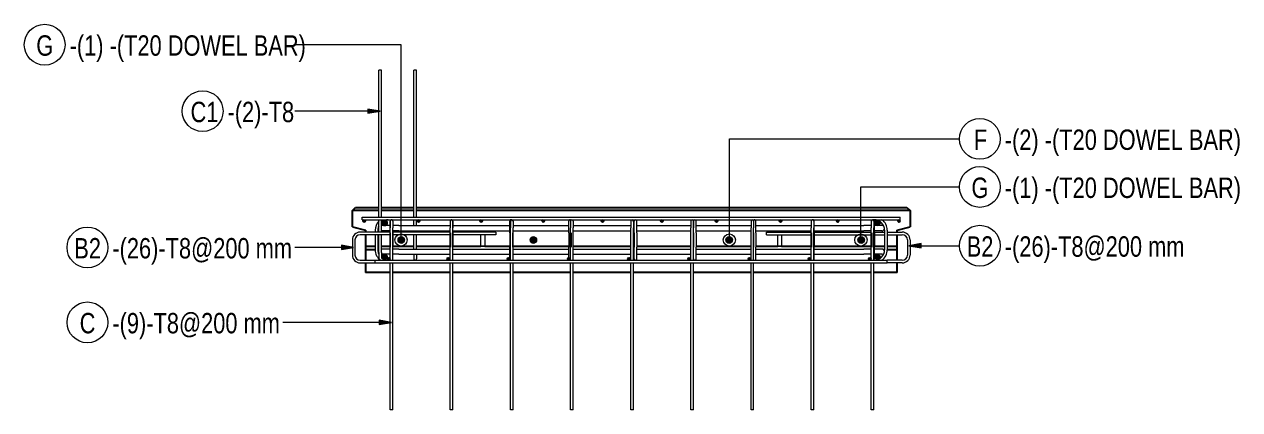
# Model space of a CAD drawing. Header units: millimetres. Extents: x 840 to 20197, y -2485 to 18696.
# Drawn here: x 16471 to 20197, y 17515 to 18696 of the extents above; entities that cross this region are included whole.
import ezdxf

# ---------------------------------------------------------------- set-up
doc = ezdxf.new("R2010")
doc.units = ezdxf.units.MM
for name, color, linetype, lineweight in [('A-GENM', 13, 'Continuous', 18), ('A-WALL', 113, 'Continuous', 25), ('S-RBAR', 171, 'Continuous', 18), ('S-RBAR-IDEN', 171, 'Continuous', 9)]:
    doc.layers.add(name, color=color, linetype=linetype, lineweight=lineweight)
doc.styles.add('Nirmala UI Semilight_1', font='NirmalaS.ttf', dxfattribs={"width": 0.8, "height": 62.5})

# ---------------------------------------------------------------- blocks, each defined once
blk = doc.blocks.new('RR spread anchor face based - RR-SA-4_0-180-1726831-Elevation Top Copy 1 Copy 1')
at = {"layer": 'A-GENM'}
for p, q in [((3002.8, 18017.9), (3002.8, 18051.4)), ((3014.8, 18051.4), (3014.8, 18017.9)), ((3002.8, 18015.4), (3002.8, 18017.9)), ((3002.8, 18017.9), (3014.8, 18017.9)), ((3014.8, 18015.4), (3002.8, 18015.4)), ((3014.8, 18017.9), (3014.8, 18015.4))]:
    blk.add_line(p, q, dxfattribs=at)
blk = doc.blocks.new('M_Rebar Tag_rfa Dimension - ARROW-793927-Elevation Top Copy 1 Copy 1')
at = {"layer": 'S-RBAR-IDEN'}
blk.add_circle((1796.5, 18012.6), 62.5, dxfattribs=at)
blk = doc.blocks.new('M_Rebar Tag_rfa MARK - DOT 1_5-794230-Elevation Top Copy 1 Copy 1')
at = {"layer": 'S-RBAR-IDEN'}
blk.add_circle((1665.5, 18633.9), 62.5, dxfattribs=at)

msp = doc.modelspace()

# ---------------------------------------------------------------- hatches: boundary and pattern name
at = {"layer": 'S-RBAR'}
h = msp.add_hatch(color=256, dxfattribs=at)
edge = h.paths.add_edge_path()
edge.add_arc((17512.61356, 18093.4305), 4, 0, 360)
for points in [[(17511.3775, 18089.62628), (17515.84963, 18091.07936), (17515.84963, 18095.78164), (17511.3775, 18097.23473), (17508.61356, 18093.4305)], [(17578.83882, 18080.22275), (17583.16718, 18085.65033), (17581.6224, 18092.41842), (17575.36775, 18095.4305), (17569.1131, 18092.41842), (17567.56833, 18085.65033), (17571.89668, 18080.22275)], [(17678.15527, 18089.62628), (17682.62741, 18091.07936), (17682.62741, 18095.78164), (17678.15527, 18097.23473), (17675.39134, 18093.4305)], [(17869.93305, 18089.62628), (17874.40519, 18091.07936), (17874.40519, 18095.78164), (17869.93305, 18097.23473), (17867.16912, 18093.4305)], [(18060.46083, 18089.62628), (18064.93297, 18091.07936), (18064.93297, 18095.78164), (18060.46083, 18097.23473), (18057.6969, 18093.4305)], [(18242.23861, 18089.62628), (18246.71074, 18091.07936), (18246.71074, 18095.78164), (18242.23861, 18097.23473), (18239.47468, 18093.4305)], [(18424.01639, 18089.62628), (18428.48852, 18091.07936), (18428.48852, 18095.78164), (18424.01639, 18097.23473), (18421.25245, 18093.4305)], [(18591.41916, 18089.62628), (18595.8913, 18091.07936), (18595.8913, 18095.78164), (18591.41916, 18097.23473), (18588.65523, 18093.4305)], [(18787.57194, 18089.62628), (18792.04408, 18091.07936), (18792.04408, 18095.78164), (18787.57194, 18097.23473), (18784.80801, 18093.4305)], [(18963.09972, 18089.62628), (18967.57185, 18091.07936), (18967.57185, 18095.78164), (18963.09972, 18097.23473), (18960.33579, 18093.4305)], [(19086.10938, 18079.4305), (19092.36403, 18082.44258), (19093.9088, 18089.21067), (19089.58045, 18094.63825), (19082.63831, 18094.63825), (19078.30995, 18089.21067), (19079.85472, 18082.44258)], [(19151.1275, 18089.62628), (19155.59963, 18091.07936), (19155.59963, 18095.78164), (19151.1275, 18097.23473), (19148.36356, 18093.4305)], [(17626.36356, 18025.4305), (17633.43463, 18028.35943), (17636.36356, 18035.4305), (17633.43463, 18042.50157), (17626.36356, 18045.4305), (17619.2925, 18042.50157), (17616.44181, 18035.2416), (17619.2925, 18028.35943)], [(18031.36356, 18025.4305), (18038.43463, 18028.35943), (18041.36356, 18035.4305), (18038.43463, 18042.50157), (18031.36356, 18045.4305), (18024.2925, 18042.50157), (18021.36356, 18035.4305), (18024.2925, 18028.35943)], [(18631.36356, 18025.4305), (18638.43463, 18028.35943), (18641.36356, 18035.4305), (18638.43463, 18042.50157), (18631.36356, 18045.4305), (18624.2925, 18042.50157), (18621.36356, 18035.4305), (18624.2925, 18028.35943)], [(19036.36356, 18025.4305), (19043.43463, 18028.35943), (19046.36356, 18035.4305), (19043.43463, 18042.50157), (19036.36356, 18045.4305), (19029.2925, 18042.50157), (19026.44181, 18035.2416), (19029.2925, 18028.35943)], [(17578.83882, 17976.47263), (17583.16718, 17981.90021), (17581.6224, 17988.6683), (17575.36775, 17991.68038), (17569.1131, 17988.6683), (17567.56833, 17981.90021), (17571.89668, 17976.47263)], [(17588.69593, 17973.62628), (17591.45987, 17977.4305), (17588.69593, 17981.23473), (17584.2238, 17979.78164), (17584.2238, 17975.07936)], [(17771.73852, 17973.62628), (17774.50245, 17977.4305), (17771.73852, 17981.23473), (17767.26638, 17979.78164), (17767.26638, 17975.07936)], [(17956.3436, 17973.62628), (17959.10753, 17977.4305), (17956.3436, 17981.23473), (17951.87147, 17979.78164), (17951.87147, 17975.07936)], [(18140.94868, 17973.62628), (18143.71262, 17977.4305), (18140.94868, 17981.23473), (18136.47655, 17979.78164), (18136.47655, 17975.07936)], [(18325.55377, 17973.62628), (18328.3177, 17977.4305), (18325.55377, 17981.23473), (18321.08163, 17979.78164), (18321.08163, 17975.07936), (18324.2166, 17974.06075)], [(18510.15885, 17973.62628), (18512.92278, 17977.4305), (18510.15885, 17981.23473), (18505.68672, 17979.78164), (18505.68672, 17975.07936)], [(18694.76394, 17973.62628), (18697.52787, 17977.4305), (18694.76394, 17981.23473), (18690.2918, 17979.78164), (18690.2918, 17975.07936)], [(18879.36902, 17973.62628), (18882.13295, 17977.4305), (18879.36902, 17981.23473), (18874.89688, 17979.78164), (18874.89688, 17975.07936)], [(19063.9741, 17973.62628), (19066.73803, 17977.4305), (19063.9741, 17981.23473), (19059.50197, 17979.78164), (19059.50197, 17975.07936)], [(19086.10938, 17975.68038), (19092.36403, 17978.69246), (19093.9088, 17985.46055), (19089.58045, 17990.88813), (19082.63831, 17990.88813), (19078.30995, 17985.46055), (19079.85472, 17978.69246)]]:
    msp.add_hatch(color=256, dxfattribs=at).paths.add_polyline_path(points)
h = msp.add_hatch(color=256, dxfattribs=at)
edge = h.paths.add_edge_path()
edge.add_arc((17575.36775, 18087.4305), 8, 0, 360)
h = msp.add_hatch(color=256, dxfattribs=at)
edge = h.paths.add_edge_path()
edge.add_arc((17679.39134, 18093.4305), 4, 0, 360)
h = msp.add_hatch(color=256, dxfattribs=at)
edge = h.paths.add_edge_path()
edge.add_arc((17871.16912, 18093.4305), 4, 0, 360)
h = msp.add_hatch(color=256, dxfattribs=at)
edge = h.paths.add_edge_path()
edge.add_arc((18061.6969, 18093.4305), 4, 0, 360)
h = msp.add_hatch(color=256, dxfattribs=at)
edge = h.paths.add_edge_path()
edge.add_arc((18243.47468, 18093.4305), 4, 0, 360)
h = msp.add_hatch(color=256, dxfattribs=at)
edge = h.paths.add_edge_path()
edge.add_arc((18425.25245, 18093.4305), 4, 0, 360)
h = msp.add_hatch(color=256, dxfattribs=at)
edge = h.paths.add_edge_path()
edge.add_arc((18592.65523, 18093.4305), 4, 0, 360)
h = msp.add_hatch(color=256, dxfattribs=at)
edge = h.paths.add_edge_path()
edge.add_arc((18788.80801, 18093.4305), 4, 0, 360)
h = msp.add_hatch(color=256, dxfattribs=at)
edge = h.paths.add_edge_path()
edge.add_arc((18964.33579, 18093.4305), 4, 0, 360)
h = msp.add_hatch(color=256, dxfattribs=at)
edge = h.paths.add_edge_path()
edge.add_arc((19086.10938, 18087.4305), 8, 0, 360)
h = msp.add_hatch(color=256, dxfattribs=at)
edge = h.paths.add_edge_path()
edge.add_arc((19152.36356, 18093.4305), 4, 0, 360)
h = msp.add_hatch(color=256, dxfattribs=at)
edge = h.paths.add_edge_path()
edge.add_arc((17626.36356, 18035.4305), 10, 0, 360)
h = msp.add_hatch(color=256, dxfattribs=at)
edge = h.paths.add_edge_path()
edge.add_arc((18031.36356, 18035.4305), 10, 0, 360)
h = msp.add_hatch(color=256, dxfattribs=at)
edge = h.paths.add_edge_path()
edge.add_arc((18631.36356, 18035.4305), 10, 0, 360)
h = msp.add_hatch(color=256, dxfattribs=at)
edge = h.paths.add_edge_path()
edge.add_arc((19036.36356, 18035.4305), 10, 0, 360)
h = msp.add_hatch(color=256, dxfattribs=at)
edge = h.paths.add_edge_path()
edge.add_arc((17575.36775, 17983.68038), 8, 0, 360)
h = msp.add_hatch(color=256, dxfattribs=at)
edge = h.paths.add_edge_path()
edge.add_arc((17587.45987, 17977.4305), 4, 0, 360)
h = msp.add_hatch(color=256, dxfattribs=at)
edge = h.paths.add_edge_path()
edge.add_arc((17770.50245, 17977.4305), 4, 0, 360)
h = msp.add_hatch(color=256, dxfattribs=at)
edge = h.paths.add_edge_path()
edge.add_arc((17955.10753, 17977.4305), 4, 0, 360)
h = msp.add_hatch(color=256, dxfattribs=at)
edge = h.paths.add_edge_path()
edge.add_arc((18139.71262, 17977.4305), 4, 0, 360)
h = msp.add_hatch(color=256, dxfattribs=at)
edge = h.paths.add_edge_path()
edge.add_arc((18324.3177, 17977.4305), 4, 0, 360)
h = msp.add_hatch(color=256, dxfattribs=at)
edge = h.paths.add_edge_path()
edge.add_arc((18508.92278, 17977.4305), 4, 0, 360)
h = msp.add_hatch(color=256, dxfattribs=at)
edge = h.paths.add_edge_path()
edge.add_arc((18693.52787, 17977.4305), 4, 0, 360)
h = msp.add_hatch(color=256, dxfattribs=at)
edge = h.paths.add_edge_path()
edge.add_arc((18878.13295, 17977.4305), 4, 0, 360)
h = msp.add_hatch(color=256, dxfattribs=at)
edge = h.paths.add_edge_path()
edge.add_arc((19062.73803, 17977.4305), 4, 0, 360)
h = msp.add_hatch(color=256, dxfattribs=at)
edge = h.paths.add_edge_path()
edge.add_arc((19086.10938, 17983.68038), 8, 0, 360)
at = {"layer": 'S-RBAR-IDEN'}
for points in [[(17561.36356, 18430.22218), (17523.86356, 18436.83444), (17523.86356, 18423.60992)], [(17480.36356, 18012.62654), (17442.86356, 18019.2388), (17442.86356, 18006.01428)], [(19182.36356, 18017.92285), (19219.86356, 18011.31059), (19219.86356, 18024.53511)], [(17596.36356, 17783.05035), (17558.86356, 17789.66261), (17558.86356, 17776.43808)]]:
    msp.add_hatch(color=256, dxfattribs=at).paths.add_polyline_path(points)

# ---------------------------------------------------------------- linework, layer by layer
at = {"layer": 'A-WALL'}
for p, q in [((17557.36356, 18125.4305), (17476.36356, 18125.4305)), ((17476.36356, 18075.4305), (17476.36356, 18125.42792)), ((17476.36442, 18125.42878), (17486.36615, 18135.4305)), ((17486.36615, 18135.4305), (17557.36356, 18135.4305)), ((17565.36356, 18135.4305), (17664.981, 18135.4305)), ((17664.981, 18125.4305), (17565.36356, 18125.4305)), ((17672.981, 18135.4305), (19176.36098, 18135.4305)), ((19186.36356, 18125.4305), (17672.981, 18125.4305)), ((19176.36098, 18135.4305), (19186.3627, 18125.42878)), ((19186.36356, 18125.42792), (19186.36356, 18075.4305)), ((17476.36356, 18075.4305), (17516.36356, 18065.4305)), ((19146.36356, 18065.4305), (19186.36356, 18075.4305)), ((17516.36356, 18065.4305), (17516.36356, 18059.4305)), ((17516.36356, 18051.4305), (17516.36356, 17973.4305)), ((19146.36356, 18059.4305), (19146.36356, 18065.4305)), ((19146.36356, 17973.4305), (19146.36356, 18051.4305)), ((17546.36356, 18015.42822), (17516.36356, 18015.42822)), ((17546.36356, 18005.42822), (17516.36356, 18005.42822)), ((17557.36356, 18015.42822), (17554.36356, 18015.42822)), ((17557.36356, 18005.42822), (17554.36356, 18005.42822)), ((17592.25219, 18015.42822), (17565.36356, 18015.42822)), ((17664.981, 18015.42822), (17600.36356, 18015.42822)), ((17776.73856, 18015.42822), (17672.981, 18015.42822)), ((17870.36356, 18015.42822), (17784.8111, 18015.42822)), ((17958.87001, 18015.42822), (17882.36356, 18015.42822)), ((18139.67892, 18015.42822), (17969.11356, 18015.42822)), ((18329.86356, 18015.42822), (18153.48856, 18015.42822)), ((18340.48783, 18015.42822), (18337.86356, 18015.42822)), ((18514.23856, 18015.42822), (18348.48783, 18015.42822)), ((18522.54673, 18015.42822), (18522.23856, 18015.42822)), ((18698.61356, 18015.42822), (18530.54673, 18015.42822)), ((18780.36356, 18015.42822), (18713.85564, 18015.42822)), ((18882.98856, 18015.42822), (18792.36356, 18015.42822)), ((19067.36356, 18015.42822), (18892.16455, 18015.42822)), ((19108.36356, 18015.42822), (19076.72346, 18015.42822)), ((19108.36356, 18005.42822), (19105.10348, 18005.42822)), ((19146.36356, 18015.42822), (19116.36356, 18015.42822)), ((19146.36356, 18005.42822), (19116.36356, 18005.42822)), ((17516.36356, 17965.4305), (17516.36356, 17935.4305)), ((19146.36356, 17935.4305), (19146.36356, 17965.4305)), ((17592.36356, 17935.4305), (17516.36356, 17935.4305)), ((17776.73856, 17935.4305), (17600.36356, 17935.4305)), ((17961.11356, 17935.4305), (17784.73856, 17935.4305)), ((18145.48856, 17935.4305), (17969.11356, 17935.4305)), ((18329.86356, 17935.4305), (18153.48856, 17935.4305)), ((18514.23856, 17935.4305), (18337.86356, 17935.4305)), ((18698.61356, 17935.4305), (18522.23856, 17935.4305)), ((18882.98856, 17935.4305), (18706.61356, 17935.4305)), ((19067.36356, 17935.4305), (18890.98856, 17935.4305)), ((19146.36356, 17935.4305), (19075.36356, 17935.4305))]:
    msp.add_line(p, q, dxfattribs=at)
at = {"layer": 'S-RBAR'}
for p, q in [((17565.36356, 18555.4305), (17557.36356, 18555.4305)), ((17557.36356, 18105.4305), (17557.36356, 18555.4305)), ((17565.36356, 18105.4305), (17565.36356, 18555.4305)), ((17672.981, 18555.4305), (17664.981, 18555.4305)), ((17664.981, 18105.4305), (17664.981, 18555.4305)), ((17672.981, 18105.4305), (17672.981, 18555.4305)), ((17506.36356, 18105.4305), (19156.36356, 18105.4305)), ((17506.36356, 18097.4305), (17506.36356, 18105.4305)), ((17506.36356, 18097.4305), (19156.36356, 18097.4305)), ((17511.3775, 18097.23473), (17508.61356, 18093.4305)), ((17508.61356, 18093.4305), (17511.3775, 18089.62628)), ((17515.84963, 18095.78164), (17511.3775, 18097.23473)), ((17511.3775, 18089.62628), (17515.84963, 18091.07936)), ((17515.84963, 18091.07936), (17515.84963, 18095.78164)), ((17557.36356, 18059.4305), (17557.36356, 18097.4305)), ((17592.12612, 18079.38019), (17565.1156, 18079.38019)), ((17565.36356, 18059.4305), (17565.36356, 18097.4305)), ((17569.1131, 18092.41842), (17567.56833, 18085.65033)), ((17567.56833, 18085.65033), (17571.89668, 18080.22275)), ((17575.36775, 18095.4305), (17569.1131, 18092.41842)), ((17571.89668, 18080.22275), (17578.83882, 18080.22275)), ((17581.6224, 18092.41842), (17575.36775, 18095.4305)), ((17578.83882, 18080.22275), (17583.16718, 18085.65033)), ((17583.16718, 18085.65033), (17581.6224, 18092.41842)), ((17592.25219, 18057.4305), (17592.25219, 18093.4305)), ((17592.36356, 18093.13341), (17592.36356, 18073.13341)), ((17592.36356, 17973.4305), (17592.36356, 18073.13341)), ((17600.25219, 18093.35291), (17600.25219, 18093.4305)), ((17618.50089, 18079.38019), (17600.29584, 18079.38019)), ((17600.36356, 18093.13341), (17600.36356, 18073.13341)), ((17600.36356, 17973.4305), (17600.36356, 18073.13341)), ((17618.50089, 18079.38019), (17776.73856, 18079.38019)), ((17664.981, 18079.38019), (17664.981, 18097.4305)), ((17672.981, 18079.38019), (17672.981, 18097.4305)), ((17678.15527, 18097.23473), (17675.39134, 18093.4305)), ((17675.39134, 18093.4305), (17678.15527, 18089.62628)), ((17682.62741, 18095.78164), (17678.15527, 18097.23473)), ((17678.15527, 18089.62628), (17682.62741, 18091.07936)), ((17682.62741, 18091.07936), (17682.62741, 18095.78164)), ((17776.73856, 18093.13341), (17776.73856, 18073.13341)), ((17776.73856, 17973.4305), (17776.73856, 18073.13341)), ((17784.73856, 18093.13341), (17784.73856, 18073.13341)), ((17784.73856, 17973.4305), (17784.73856, 18073.13341)), ((17784.8111, 18057.4305), (17784.8111, 18093.4305)), ((17784.8111, 18079.38019), (17958.87001, 18079.38019)), ((17869.93305, 18097.23473), (17867.16912, 18093.4305)), ((17867.16912, 18093.4305), (17869.93305, 18089.62628)), ((17874.40519, 18095.78164), (17869.93305, 18097.23473)), ((17869.93305, 18089.62628), (17874.40519, 18091.07936)), ((17874.40519, 18091.07936), (17874.40519, 18095.78164)), ((17958.87001, 18057.4305), (17958.87001, 18093.4305)), ((17961.11356, 18093.13341), (17961.11356, 18073.13341)), ((17961.11356, 17973.4305), (17961.11356, 18073.13341)), ((17966.87001, 18093.35816), (17966.87001, 18093.4305)), ((17969.11356, 18093.13341), (17969.11356, 18073.13341)), ((17969.11356, 18079.38019), (18139.67892, 18079.38019)), ((17969.11356, 17973.4305), (17969.11356, 18073.13341)), ((18060.46083, 18097.23473), (18057.6969, 18093.4305)), ((18057.6969, 18093.4305), (18060.46083, 18089.62628)), ((18064.93297, 18095.78164), (18060.46083, 18097.23473)), ((18060.46083, 18089.62628), (18064.93297, 18091.07936)), ((18064.93297, 18091.07936), (18064.93297, 18095.78164)), ((18139.67892, 18057.4305), (18139.67892, 18093.4305)), ((18145.48856, 18093.13341), (18145.48856, 18073.13341)), ((18145.48856, 17973.4305), (18145.48856, 18073.13341)), ((18153.48856, 18093.13341), (18153.48856, 18073.13341)), ((18153.48856, 18079.38019), (18329.86356, 18079.38019)), ((18153.48856, 17973.4305), (18153.48856, 18073.13341)), ((18242.23861, 18097.23473), (18239.47468, 18093.4305)), ((18239.47468, 18093.4305), (18242.23861, 18089.62628)), ((18246.71074, 18095.78164), (18242.23861, 18097.23473)), ((18242.23861, 18089.62628), (18246.71074, 18091.07936)), ((18246.71074, 18091.07936), (18246.71074, 18095.78164)), ((18329.86356, 18093.13341), (18329.86356, 18073.13341)), ((18329.86356, 17973.4305), (18329.86356, 18073.13341)), ((18337.86356, 18093.13341), (18337.86356, 18073.13341)), ((18337.86356, 18079.38019), (18340.48783, 18079.38019)), ((18337.86356, 17973.4305), (18337.86356, 18073.13341)), ((18340.48783, 18057.4305), (18340.48783, 18093.4305)), ((18348.48783, 18057.4305), (18348.48783, 18093.4305)), ((18348.48783, 18079.38019), (18514.23856, 18079.38019)), ((18424.01639, 18097.23473), (18421.25245, 18093.4305)), ((18421.25245, 18093.4305), (18424.01639, 18089.62628)), ((18428.48852, 18095.78164), (18424.01639, 18097.23473)), ((18424.01639, 18089.62628), (18428.48852, 18091.07936)), ((18428.48852, 18091.07936), (18428.48852, 18095.78164)), ((18514.23856, 18093.13341), (18514.23856, 18073.13341)), ((18514.23856, 17973.4305), (18514.23856, 18073.13341)), ((18522.23856, 18093.13341), (18522.23856, 18073.13341)), ((18522.23856, 18079.38019), (18522.54673, 18079.38019)), ((18522.23856, 17973.4305), (18522.23856, 18073.13341)), ((18522.54673, 18057.4305), (18522.54673, 18093.4305)), ((18530.54673, 18057.4305), (18530.54673, 18093.4305)), ((18530.54673, 18079.38019), (18698.61356, 18079.38019)), ((18591.41916, 18097.23473), (18588.65523, 18093.4305)), ((18588.65523, 18093.4305), (18591.41916, 18089.62628)), ((18595.8913, 18095.78164), (18591.41916, 18097.23473)), ((18591.41916, 18089.62628), (18595.8913, 18091.07936)), ((18595.8913, 18091.07936), (18595.8913, 18095.78164)), ((18698.61356, 18093.13341), (18698.61356, 18073.13341)), ((18698.61356, 17973.4305), (18698.61356, 18073.13341)), ((18705.85564, 18093.35816), (18705.85564, 18093.4305)), ((18706.61356, 18093.13341), (18706.61356, 18073.13341)), ((18706.61356, 17973.4305), (18706.61356, 18073.13341)), ((18713.85564, 18057.4305), (18713.85564, 18093.4305)), ((18713.85564, 18079.38019), (18882.98856, 18079.38019)), ((18787.57194, 18097.23473), (18784.80801, 18093.4305)), ((18784.80801, 18093.4305), (18787.57194, 18089.62628)), ((18792.04408, 18095.78164), (18787.57194, 18097.23473)), ((18787.57194, 18089.62628), (18792.04408, 18091.07936)), ((18792.04408, 18091.07936), (18792.04408, 18095.78164)), ((18882.98856, 18093.13341), (18882.98856, 18073.13341)), ((18882.98856, 17973.4305), (18882.98856, 18073.13341)), ((18890.98856, 18093.13341), (18890.98856, 18073.13341)), ((18890.98856, 17973.4305), (18890.98856, 18073.13341)), ((18892.16455, 18057.4305), (18892.16455, 18093.4305)), ((18892.16455, 18079.38019), (19044.23489, 18079.38019)), ((18963.09972, 18097.23473), (18960.33579, 18093.4305)), ((18960.33579, 18093.4305), (18963.09972, 18089.62628)), ((18967.57185, 18095.78164), (18963.09972, 18097.23473)), ((18963.09972, 18089.62628), (18967.57185, 18091.07936)), ((18967.57185, 18091.07936), (18967.57185, 18095.78164)), ((19067.44028, 18079.38019), (19044.23489, 18079.38019)), ((19067.36356, 18093.13341), (19067.36356, 18073.13341)), ((19067.36356, 17973.4305), (19067.36356, 18073.13341)), ((19075.36356, 18093.13341), (19075.36356, 18073.13341)), ((19075.36356, 17973.4305), (19075.36356, 18073.13341)), ((19076.72346, 18057.4305), (19076.72346, 18093.4305)), ((19099.73489, 18079.38019), (19076.828, 18079.38019)), ((19082.63831, 18094.63825), (19078.30995, 18089.21067)), ((19078.30995, 18089.21067), (19079.85472, 18082.44258)), ((19079.85472, 18082.44258), (19086.10938, 18079.4305)), ((19089.58045, 18094.63825), (19082.63831, 18094.63825)), ((19086.10938, 18079.4305), (19092.36403, 18082.44258)), ((19093.9088, 18089.21067), (19089.58045, 18094.63825)), ((19092.36403, 18082.44258), (19093.9088, 18089.21067)), ((19151.1275, 18097.23473), (19148.36356, 18093.4305)), ((19148.36356, 18093.4305), (19151.1275, 18089.62628)), ((19155.59963, 18095.78164), (19151.1275, 18097.23473)), ((19151.1275, 18089.62628), (19155.59963, 18091.07936)), ((19155.59963, 18091.07936), (19155.59963, 18095.78164)), ((19156.36356, 18097.4305), (19156.36356, 18105.4305)), ((17476.36356, 18035.4305), (17476.36356, 17989.4305)), ((17484.36356, 18035.4305), (17484.36356, 17989.4305)), ((17592.25219, 18059.4305), (17500.36356, 18059.4305)), ((17592.25219, 18051.4305), (17500.36356, 18051.4305)), ((17546.36356, 18065.4305), (17546.36356, 18059.4305)), ((17546.36356, 18051.4305), (17546.36356, 18005.4305)), ((17554.36356, 18065.4305), (17554.36356, 18059.4305)), ((17554.36356, 18051.4305), (17554.36356, 18005.4305)), ((17557.36356, 17997.4305), (17557.36356, 18051.4305)), ((17592.12612, 18063.38019), (17565.1156, 18063.38019)), ((17565.36356, 17997.4305), (17565.36356, 18051.4305)), ((17592.25219, 18057.4305), (17592.25219, 18013.4305)), ((17600.25219, 18057.4305), (17600.25219, 18013.4305)), ((17618.50089, 18063.38019), (17600.29584, 18063.38019)), ((17776.73856, 18059.4305), (17600.36356, 18059.4305)), ((17776.73856, 18051.4305), (17600.36356, 18051.4305)), ((17619.2925, 18042.50157), (17616.44181, 18035.2416)), ((17618.50089, 18063.38019), (17776.73856, 18063.38019)), ((17626.36356, 18045.4305), (17619.2925, 18042.50157)), ((17633.43463, 18042.50157), (17626.36356, 18045.4305)), ((17636.36356, 18035.4305), (17633.43463, 18042.50157)), ((17633.43463, 18028.35943), (17636.36356, 18035.4305)), ((17664.981, 18059.4305), (17664.981, 18063.38019)), ((17664.981, 18007.55017), (17664.981, 18051.4305)), ((17672.981, 18059.4305), (17672.981, 18063.38019)), ((17672.981, 18007.55017), (17672.981, 18051.4305)), ((17776.8111, 18057.4305), (17776.8111, 18013.4305)), ((17784.8111, 18063.38019), (17958.87001, 18063.38019)), ((17916.36356, 18059.4305), (17784.8111, 18059.4305)), ((17784.8111, 18057.4305), (17784.8111, 18013.4305)), ((17916.36356, 18051.4305), (17784.8111, 18051.4305)), ((17916.36356, 18059.4305), (17916.36356, 18051.4305)), ((17958.87001, 18057.4305), (17958.87001, 18013.4305)), ((17966.87001, 18057.4305), (17966.87001, 18013.4305)), ((17969.11356, 18063.38019), (18139.67892, 18063.38019)), ((18024.2925, 18042.50157), (18021.36356, 18035.4305)), ((18021.36356, 18035.4305), (18024.2925, 18028.35943)), ((18031.36356, 18045.4305), (18024.2925, 18042.50157)), ((18038.43463, 18042.50157), (18031.36356, 18045.4305)), ((18041.36356, 18035.4305), (18038.43463, 18042.50157)), ((18038.43463, 18028.35943), (18041.36356, 18035.4305)), ((18139.67892, 18057.4305), (18139.67892, 18013.4305)), ((18147.67892, 18057.4305), (18147.67892, 18013.4305)), ((18153.48856, 18063.38019), (18329.86356, 18063.38019)), ((18337.86356, 18063.38019), (18340.48783, 18063.38019)), ((18340.48783, 18057.4305), (18340.48783, 18013.4305)), ((18348.48783, 18063.38019), (18514.23856, 18063.38019)), ((18348.48783, 18057.4305), (18348.48783, 18013.4305)), ((18522.23856, 18063.38019), (18522.54673, 18063.38019)), ((18522.54673, 18057.4305), (18522.54673, 18013.4305)), ((18530.54673, 18063.38019), (18698.61356, 18063.38019)), ((18530.54673, 18057.4305), (18530.54673, 18013.4305)), ((18624.2925, 18042.50157), (18621.36356, 18035.4305)), ((18621.36356, 18035.4305), (18624.2925, 18028.35943)), ((18631.36356, 18045.4305), (18624.2925, 18042.50157)), ((18638.43463, 18042.50157), (18631.36356, 18045.4305)), ((18641.36356, 18035.4305), (18638.43463, 18042.50157)), ((18638.43463, 18028.35943), (18641.36356, 18035.4305)), ((18705.85564, 18057.4305), (18705.85564, 18013.4305)), ((18713.85564, 18063.38019), (18882.98856, 18063.38019)), ((18713.85564, 18057.4305), (18713.85564, 18013.4305)), ((18746.36356, 18059.4305), (18882.98856, 18059.4305)), ((18746.36356, 18051.4305), (18746.36356, 18059.4305)), ((18746.36356, 18051.4305), (18882.98856, 18051.4305)), ((18884.16455, 18057.4305), (18884.16455, 18013.4305)), ((18892.16455, 18063.38019), (19044.23489, 18063.38019)), ((18892.16455, 18059.4305), (19067.36356, 18059.4305)), ((18892.16455, 18057.4305), (18892.16455, 18013.4305)), ((18892.16455, 18051.4305), (19067.36356, 18051.4305)), ((19029.2925, 18042.50157), (19026.44181, 18035.2416)), ((19036.36356, 18045.4305), (19029.2925, 18042.50157)), ((19043.43463, 18042.50157), (19036.36356, 18045.4305)), ((19046.36356, 18035.4305), (19043.43463, 18042.50157)), ((19043.43463, 18028.35943), (19046.36356, 18035.4305)), ((19067.44028, 18063.38019), (19044.23489, 18063.38019)), ((19068.72346, 18057.4305), (19068.72346, 18013.4305)), ((19076.72346, 18059.4305), (19108.36356, 18059.4305)), ((19076.72346, 18057.4305), (19076.72346, 18013.4305)), ((19076.72346, 18051.4305), (19108.36356, 18051.4305)), ((19099.73489, 18063.38019), (19076.828, 18063.38019)), ((19108.36356, 18065.4305), (19108.36356, 18005.4305)), ((19116.36356, 18065.4305), (19116.36356, 18005.4305)), ((19116.36356, 18059.4305), (19162.36356, 18059.4305)), ((19116.36356, 18051.4305), (19162.36356, 18051.4305)), ((19178.36356, 18035.4305), (19178.36356, 17989.4305)), ((19186.36356, 18035.4305), (19186.36356, 17989.4305)), ((17592.12612, 18007.55017), (17565.1156, 18007.55017)), ((17592.25219, 17977.4305), (17592.25219, 18013.4305)), ((17618.50089, 18007.55017), (17600.29584, 18007.55017)), ((17616.44181, 18035.2416), (17619.2925, 18028.35943)), ((17618.50089, 18007.55017), (17776.73856, 18007.55017)), ((17619.2925, 18028.35943), (17626.36356, 18025.4305)), ((17626.36356, 18025.4305), (17633.43463, 18028.35943)), ((17784.8111, 17977.4305), (17784.8111, 18013.4305)), ((17784.8111, 18007.55017), (17958.87001, 18007.55017)), ((17958.87001, 17977.4305), (17958.87001, 18013.4305)), ((17969.11356, 18007.55017), (18139.67892, 18007.55017)), ((18024.2925, 18028.35943), (18031.36356, 18025.4305)), ((18031.36356, 18025.4305), (18038.43463, 18028.35943)), ((18139.67892, 17977.4305), (18139.67892, 18013.4305)), ((18153.48856, 18007.55017), (18329.86356, 18007.55017)), ((18337.86356, 18007.55017), (18340.48783, 18007.55017)), ((18340.48783, 17977.4305), (18340.48783, 18013.4305)), ((18348.48783, 17977.4305), (18348.48783, 18013.4305)), ((18348.48783, 18007.55017), (18514.23856, 18007.55017)), ((18522.23856, 18007.55017), (18522.54673, 18007.55017)), ((18522.54673, 17977.4305), (18522.54673, 18013.4305)), ((18530.54673, 17977.4305), (18530.54673, 18013.4305)), ((18530.54673, 18007.55017), (18698.61356, 18007.55017)), ((18624.2925, 18028.35943), (18631.36356, 18025.4305)), ((18631.36356, 18025.4305), (18638.43463, 18028.35943)), ((18713.85564, 17977.4305), (18713.85564, 18013.4305)), ((18713.85564, 18007.55017), (18882.98856, 18007.55017)), ((18892.16455, 17977.4305), (18892.16455, 18013.4305)), ((18892.16455, 18007.55017), (19044.23489, 18007.55017)), ((19026.44181, 18035.2416), (19029.2925, 18028.35943)), ((19029.2925, 18028.35943), (19036.36356, 18025.4305)), ((19036.36356, 18025.4305), (19043.43463, 18028.35943)), ((19067.44028, 18007.55017), (19044.23489, 18007.55017)), ((19076.72346, 17977.4305), (19076.72346, 18013.4305)), ((19099.73489, 18007.55017), (19076.828, 18007.55017)), ((17500.36356, 17973.4305), (17546.36356, 17973.4305)), ((17500.36356, 17965.4305), (17546.36356, 17965.4305)), ((17546.36356, 17973.4305), (19116.36356, 17973.4305)), ((17546.36356, 17965.4305), (17546.36356, 17973.4305)), ((17546.36356, 17965.4305), (19116.36356, 17965.4305)), ((17557.36356, 17997.4305), (17557.36356, 17978.22644)), ((17557.36356, 17977.70966), (17557.36356, 17977.4305)), ((17592.12612, 17991.55017), (17565.1156, 17991.55017)), ((17565.36356, 17997.4305), (17565.36356, 17978.22644)), ((17569.1131, 17988.6683), (17567.56833, 17981.90021)), ((17567.56833, 17981.90021), (17571.89668, 17976.47263)), ((17575.36775, 17991.68038), (17569.1131, 17988.6683)), ((17571.89668, 17976.47263), (17578.83882, 17976.47263)), ((17581.6224, 17988.6683), (17575.36775, 17991.68038)), ((17578.83882, 17976.47263), (17583.16718, 17981.90021)), ((17583.16718, 17981.90021), (17581.6224, 17988.6683)), ((17588.69593, 17981.23473), (17584.2238, 17979.78164)), ((17584.2238, 17979.78164), (17584.2238, 17975.07936)), ((17584.2238, 17975.07936), (17588.69593, 17973.62628)), ((17591.45987, 17977.4305), (17588.69593, 17981.23473)), ((17588.69593, 17973.62628), (17591.45987, 17977.4305)), ((17592.36356, 17515.4305), (17592.36356, 17965.4305)), ((17618.50089, 17991.55017), (17600.29584, 17991.55017)), ((17600.36356, 17515.4305), (17600.36356, 17965.4305)), ((17618.50089, 17991.55017), (17776.73856, 17991.55017)), ((17664.981, 17991.48741), (17664.981, 17977.4305)), ((17672.981, 17991.48741), (17672.981, 17977.4305)), ((17771.73852, 17981.23473), (17767.26638, 17979.78164)), ((17767.26638, 17979.78164), (17767.26638, 17975.07936)), ((17767.26638, 17975.07936), (17771.73852, 17973.62628)), ((17774.50245, 17977.4305), (17771.73852, 17981.23473)), ((17771.73852, 17973.62628), (17774.50245, 17977.4305)), ((17776.73856, 17515.4305), (17776.73856, 17965.4305)), ((17784.73856, 17515.4305), (17784.73856, 17965.4305)), ((17784.8111, 17991.55017), (17958.87001, 17991.55017)), ((17956.3436, 17981.23473), (17951.87147, 17979.78164)), ((17951.87147, 17979.78164), (17951.87147, 17975.07936)), ((17951.87147, 17975.07936), (17956.3436, 17973.62628)), ((17959.10753, 17977.4305), (17956.3436, 17981.23473)), ((17956.3436, 17973.62628), (17959.10753, 17977.4305)), ((17961.11356, 17515.4305), (17961.11356, 17965.4305)), ((17969.11356, 17991.55017), (18139.67892, 17991.55017)), ((17969.11356, 17515.4305), (17969.11356, 17965.4305)), ((18140.94868, 17981.23473), (18136.47655, 17979.78164)), ((18136.47655, 17979.78164), (18136.47655, 17975.07936)), ((18136.47655, 17975.07936), (18140.94868, 17973.62628)), ((18143.71262, 17977.4305), (18140.94868, 17981.23473)), ((18140.94868, 17973.62628), (18143.71262, 17977.4305)), ((18145.48856, 17515.4305), (18145.48856, 17965.4305)), ((18153.48856, 17991.55017), (18329.86356, 17991.55017)), ((18153.48856, 17515.4305), (18153.48856, 17965.4305)), ((18325.55377, 17981.23473), (18321.08163, 17979.78164)), ((18321.08163, 17979.78164), (18321.08163, 17975.07936)), ((18321.08163, 17975.07936), (18324.2166, 17974.06075)), ((18324.2166, 17974.06075), (18325.55377, 17973.62628)), ((18328.3177, 17977.4305), (18325.55377, 17981.23473)), ((18325.55377, 17973.62628), (18328.3177, 17977.4305)), ((18329.86356, 17515.4305), (18329.86356, 17965.4305)), ((18337.86356, 17991.55017), (18340.48783, 17991.55017)), ((18337.86356, 17515.4305), (18337.86356, 17965.4305)), ((18348.48783, 17991.55017), (18514.23856, 17991.55017)), ((18510.15885, 17981.23473), (18505.68672, 17979.78164)), ((18505.68672, 17979.78164), (18505.68672, 17975.07936)), ((18505.68672, 17975.07936), (18510.15885, 17973.62628)), ((18512.92278, 17977.4305), (18510.15885, 17981.23473)), ((18510.15885, 17973.62628), (18512.92278, 17977.4305)), ((18514.23856, 17515.4305), (18514.23856, 17965.4305)), ((18522.23856, 17991.55017), (18522.54673, 17991.55017)), ((18522.23856, 17515.4305), (18522.23856, 17965.4305)), ((18530.54673, 17991.55017), (18698.61356, 17991.55017)), ((18694.76394, 17981.23473), (18690.2918, 17979.78164)), ((18690.2918, 17979.78164), (18690.2918, 17975.07936)), ((18690.2918, 17975.07936), (18694.76394, 17973.62628)), ((18697.52787, 17977.4305), (18694.76394, 17981.23473)), ((18694.76394, 17973.62628), (18697.52787, 17977.4305)), ((18698.61356, 17515.4305), (18698.61356, 17965.4305)), ((18706.61356, 17515.4305), (18706.61356, 17965.4305)), ((18713.85564, 17991.55017), (18882.98856, 17991.55017)), ((18879.36902, 17981.23473), (18874.89688, 17979.78164)), ((18874.89688, 17979.78164), (18874.89688, 17975.07936)), ((18874.89688, 17975.07936), (18879.36902, 17973.62628)), ((18882.13295, 17977.4305), (18879.36902, 17981.23473)), ((18879.36902, 17973.62628), (18882.13295, 17977.4305)), ((18882.98856, 17515.4305), (18882.98856, 17965.4305)), ((18890.98856, 17515.4305), (18890.98856, 17965.4305)), ((18892.16455, 17991.55017), (19044.23489, 17991.55017)), ((19067.44028, 17991.55017), (19044.23489, 17991.55017)), ((19063.9741, 17981.23473), (19059.50197, 17979.78164)), ((19059.50197, 17979.78164), (19059.50197, 17975.07936)), ((19059.50197, 17975.07936), (19063.9741, 17973.62628)), ((19066.73803, 17977.4305), (19063.9741, 17981.23473)), ((19063.9741, 17973.62628), (19066.73803, 17977.4305)), ((19067.36356, 17515.4305), (19067.36356, 17965.4305)), ((19075.36356, 17515.4305), (19075.36356, 17965.4305)), ((19099.73489, 17991.55017), (19076.828, 17991.55017)), ((19082.63831, 17990.88813), (19078.30995, 17985.46055)), ((19078.30995, 17985.46055), (19079.85472, 17978.69246)), ((19079.85472, 17978.69246), (19086.10938, 17975.68038)), ((19089.58045, 17990.88813), (19082.63831, 17990.88813)), ((19086.10938, 17975.68038), (19092.36403, 17978.69246)), ((19093.9088, 17985.46055), (19089.58045, 17990.88813)), ((19092.36403, 17978.69246), (19093.9088, 17985.46055)), ((19162.36356, 17973.4305), (19116.36356, 17973.4305)), ((19116.36356, 17965.4305), (19116.36356, 17973.4305)), ((19162.36356, 17965.4305), (19116.36356, 17965.4305)), ((17600.36356, 17515.4305), (17592.36356, 17515.4305)), ((17784.73856, 17515.4305), (17776.73856, 17515.4305)), ((17969.11356, 17515.4305), (17961.11356, 17515.4305)), ((18153.48856, 17515.4305), (18145.48856, 17515.4305)), ((18337.86356, 17515.4305), (18329.86356, 17515.4305)), ((18522.23856, 17515.4305), (18514.23856, 17515.4305)), ((18706.61356, 17515.4305), (18698.61356, 17515.4305)), ((18890.98856, 17515.4305), (18882.98856, 17515.4305)), ((19075.36356, 17515.4305), (19067.36356, 17515.4305))]:
    msp.add_line(p, q, dxfattribs=at)
for centre, radius in [((17512.61356, 18093.4305), 4), ((17575.36775, 18087.4305), 8), ((17679.39134, 18093.4305), 4), ((17871.16912, 18093.4305), 4), ((18061.6969, 18093.4305), 4), ((18243.47468, 18093.4305), 4), ((18425.25245, 18093.4305), 4), ((18592.65523, 18093.4305), 4), ((18788.80801, 18093.4305), 4), ((18964.33579, 18093.4305), 4), ((19086.10938, 18087.4305), 8), ((19152.36356, 18093.4305), 4), ((17626.36356, 18035.4305), 10), ((18031.36356, 18035.4305), 10), ((18631.36356, 18035.4305), 10), ((19036.36356, 18035.4305), 10), ((17575.36775, 17983.68038), 8), ((17587.45987, 17977.4305), 4), ((17770.50245, 17977.4305), 4), ((17955.10753, 17977.4305), 4), ((18139.71262, 17977.4305), 4), ((18324.3177, 17977.4305), 4), ((18508.92278, 17977.4305), 4), ((18693.52787, 17977.4305), 4), ((18878.13295, 17977.4305), 4), ((19062.73803, 17977.4305), 4), ((19086.10938, 17983.68038), 8)]:
    msp.add_circle(centre, radius, dxfattribs=at)
for centre, radius, start, end in [((17586.36356, 18065.4305), 40, 136.6889039, 180), ((17586.36356, 18065.4305), 32, 156.03970362, 180), ((17563.00089, 18071.38019), 8, 135, 148.15544607), ((17586.36356, 18065.4305), 32, 90, 131.31662607), ((17596.25219, 18093.4305), 4, 25.38065681, 180), ((17596.36356, 18093.13341), 4, 0, 180), ((17596.25219, 18093.4305), 4, 0, 10.55997299), ((17780.73856, 18093.13341), 4, 0, 180), ((17780.8111, 18093.4305), 4, 165, 169.30454258), ((17780.8111, 18093.4305), 4, 0, 154.61934319), ((17962.87001, 18093.4305), 4, 65.8888304, 180), ((17965.11356, 18093.13341), 4, 0, 180), ((17962.87001, 18093.4305), 4, 0, 6.56212953), ((18143.67892, 18093.4305), 4, 38.4160594, 180), ((18149.48856, 18093.13341), 4, 0, 180), ((18333.86356, 18093.13341), 4, 0, 180), ((18344.48783, 18093.4305), 4, 0, 180), ((18518.23856, 18093.13341), 4, 0, 180), ((18526.54673, 18093.4305), 4, 0, 180), ((18702.61356, 18093.13341), 4, 0, 180), ((18709.85564, 18093.4305), 4, 170.32255651, 180), ((18709.85564, 18093.4305), 4, 0, 158.20071037), ((18886.98856, 18093.13341), 4, 0, 180), ((18888.16455, 18093.4305), 4, 0, 112.82874819), ((19071.36356, 18093.13341), 4, 0, 180), ((19072.72346, 18093.4305), 4, 0, 110.04734728), ((19076.36356, 18065.4305), 32, 0, 90), ((19099.73489, 18071.38019), 8, 34.228514, 90), ((19076.36356, 18065.4305), 40, 0, 53.76799874), ((17500.36356, 18035.4305), 24, 90, 180), ((17500.36356, 18035.4305), 16, 90, 180), ((17563.00089, 18071.38019), 8, 184.01604626, 225), ((19099.73489, 18071.38019), 8, 270, 355.74599078), ((19162.36356, 18035.4305), 24, 0, 90), ((19162.36356, 18035.4305), 16, 0, 90), ((17586.36356, 18005.4305), 40, 180, 233.76799874), ((17586.36356, 18005.4305), 32, 180, 203.96029638), ((17563.00089, 17999.55017), 8, 135, 176.23519689), ((19076.36356, 18005.4305), 32, 270, 0), ((19099.73489, 17999.55017), 8, 4.00276607, 90), ((19076.36356, 18005.4305), 40, 306.23200126, 0), ((17500.36356, 17989.4305), 24, 180, 270), ((17500.36356, 17989.4305), 16, 180, 270), ((17563.00089, 17999.55017), 8, 211.10794627, 225), ((17561.36356, 17977.4305), 4, 180, 285), ((17586.36356, 18005.4305), 32, 228.68337393, 270), ((17596.25219, 17977.4305), 4, 180, 192.25686611), ((17668.981, 17977.4305), 4, 180, 0), ((17780.8111, 17977.4305), 4, 352.01700518, 0), ((17962.87001, 17977.4305), 4, 180, 240), ((18143.67892, 17977.4305), 4, 180, 297.04028443), ((18344.48783, 17977.4305), 4, 180, 0), ((18526.54673, 17977.4305), 4, 180, 0), ((18709.85564, 17977.4305), 4, 215.23906138, 0), ((18888.16455, 17977.4305), 4, 315, 0), ((19072.72346, 17977.4305), 4, 315, 0), ((19099.73489, 17999.55017), 8, 270, 328.67030755), ((19162.36356, 17989.4305), 16, 270, 0), ((19162.36356, 17989.4305), 24, 270, 360)]:
    msp.add_arc(centre, radius, start, end, dxfattribs=at)
at = {"layer": 'S-RBAR-IDEN'}
for p, q in [((17625.5832, 18633.87176), (17300.04994, 18633.87176)), ((17625.5832, 18035.4305), (17625.5832, 18633.87176)), ((17561.36356, 18430.22218), (17300.04994, 18430.22218)), ((17561.36356, 18430.22218), (17523.86356, 18436.83444)), ((17523.86356, 18436.83444), (17523.86356, 18423.60992)), ((17523.86356, 18423.60992), (17561.36356, 18430.22218)), ((18632.14393, 18345.2338), (19337.76176, 18345.2338)), ((18632.14393, 18035.4305), (18632.14393, 18345.2338)), ((19035.5832, 18197.9193), (19337.76176, 18197.9193)), ((19035.5832, 18035.4305), (19035.5832, 18197.9193)), ((17480.36356, 18012.62654), (17300.04994, 18012.62654)), ((17480.36356, 18012.62654), (17442.86356, 18019.2388)), ((17442.86356, 18019.2388), (17442.86356, 18006.01428)), ((17442.86356, 18006.01428), (17480.36356, 18012.62654)), ((19219.86356, 18024.53511), (19182.36356, 18017.92285)), ((19182.36356, 18017.92285), (19219.86356, 18011.31059)), ((19182.36356, 18017.92285), (19337.76176, 18017.92285)), ((19219.86356, 18011.31059), (19219.86356, 18024.53511)), ((17596.36356, 17783.05035), (17263.04994, 17783.05035)), ((17596.36356, 17783.05035), (17558.86356, 17789.66261)), ((17558.86356, 17789.66261), (17558.86356, 17776.43808)), ((17558.86356, 17776.43808), (17596.36356, 17783.05035))]:
    msp.add_line(p, q, dxfattribs=at)
for centre in [(17625.5832, 18035.4305), (18632.14393, 18035.4305), (19035.5832, 18035.4305)]:
    msp.add_circle(centre, 18.75, dxfattribs=at)

# ---------------------------------------------------------------- block references
at = {"layer": 'A-GENM'}
for p in [(14867.55646, 0), (15777.55646, 0)]:
    msp.add_blockref('RR spread anchor face based - RR-SA-4_0-180-1726831-Elevation Top Copy 1 Copy 1', p, dxfattribs=at)
at = {"layer": 'S-RBAR-IDEN'}
for name, p in [('M_Rebar Tag_rfa MARK - DOT 1_5-794230-Elevation Top Copy 1 Copy 1', (14867.55646, 0)), ('M_Rebar Tag_rfa Dimension - ARROW-793927-Elevation Top Copy 1 Copy 1', (15220.75646, 417.59564)), ('M_Rebar Tag_rfa MARK - DOT 1_5-794230-Elevation Top Copy 1 Copy 1', (17734.75038, -288.63795)), ('M_Rebar Tag_rfa MARK - DOT 1_5-794230-Elevation Top Copy 1 Copy 1', (17734.75038, -435.95246)), ('M_Rebar Tag_rfa Dimension - ARROW-793927-Elevation Top Copy 1 Copy 1', (14867.55646, 0)), ('M_Rebar Tag_rfa Dimension - ARROW-793927-Elevation Top Copy 1 Copy 1', (17603.75038, 5.29632)), ('M_Rebar Tag_rfa Dimension - ARROW-793927-Elevation Top Copy 1 Copy 1', (14867.55646, -229.57619))]:
    msp.add_blockref(name, p, dxfattribs=at)

# ---------------------------------------------------------------- texts
at = {"layer": 'S-RBAR-IDEN', "char_height": 62.5, "attachment_point": 1, "style": 'Nirmala UI Semilight_1'}
for s, insert, width in [('G', (16507.28712, 18662.67294), 57.7215), ('-(1) -(T20 DOWEL BAR)', (16609.44994, 18662.67294), 835.358375), ('C1', (16980.28712, 18459.02337), 84.978875), ('-(2)-T8', (17093.64994, 18459.02337), 248.523125), ('F', (19381.78103, 18374.03499), 40.084375), ('-(2) -(T20 DOWEL BAR)', (19476.64386, 18374.03499), 848.185375), ('G', (19374.48103, 18226.72049), 57.7215), ('-(1) -(T20 DOWEL BAR)', (19476.64386, 18226.72049), 835.358375), ('B2', (16623.78712, 18041.42773), 92.99575), ('-(26)-T8@200 mm', (16740.44994, 18041.42773), 676.62425), ('B2', (19359.98103, 18046.72404), 92.99575), ('-(26)-T8@200 mm', (19476.64386, 18046.72404), 676.62425), ('C', (16640.28712, 17811.85153), 52.911375), ('-(9)-T8@200 mm', (16740.44994, 17811.85153), 631.72975)]:
    msp.add_mtext(s, dxfattribs=dict(at, insert=insert, width=width))

doc.saveas('drawing.dxf')
